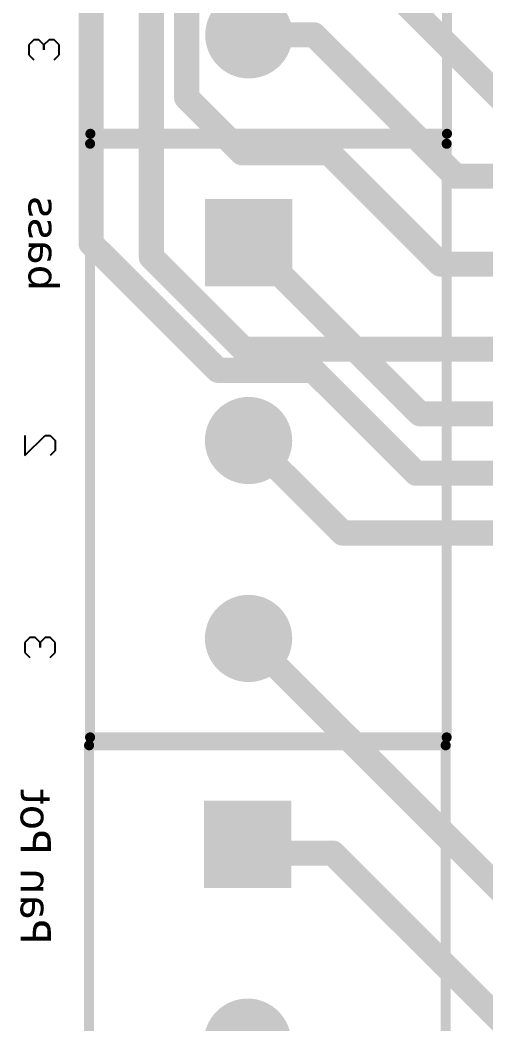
# Model space of a CAD drawing. Header units: millimetres. Extents: x 28 to 434, y 70 to 207.
# Drawn here: x 28.09 to 39.85, y 116.86 to 142.22 of the extents above; entities that cross this region are included whole.
import ezdxf

# ---------------------------------------------------------------- set-up
doc = ezdxf.new("R2010")
doc.units = ezdxf.units.MM
doc.header["$LTSCALE"] = 0.5
doc.layers.get('0').update_dxf_attribs({"color": 250})
for name, color, linetype in [('BottomLayer', 5, 'Continuous'), ('BottomSolder', 6, 'Continuous'), ('MultiLayer', 9, 'Continuous'), ('TopLayer', 1, 'Continuous'), ('TopOverlay', 2, 'Continuous'), ('TopSolder', 216, 'Continuous')]:
    doc.layers.add(name, color=color, linetype=linetype)
doc.styles.get("Standard").update_dxf_attribs({"font": 'verdana.ttf'})

# ---------------------------------------------------------------- blocks, each defined once
blk = doc.blocks.new('_______3_35')
at = {"layer": 'BottomLayer', "const_width": 1}
for points in [[(4.5, 0, 1), (5.5, 0, 1)], [(9.5, 0, 1), (10.5, 0, 1)]]:
    blk.add_lwpolyline(points, format="xyb", close=True, dxfattribs=at)
at = {"layer": 'BottomLayer'}
blk.add_solid([(-1, -1), (1, -1), (-1, 1), (1, 1)], dxfattribs=at)
at = {"layer": 'BottomSolder', "const_width": 1.102}
for points in [[(4.449, 0, 1), (5.551, 0, 1)], [(9.449, 0, 1), (10.551, 0, 1)]]:
    blk.add_lwpolyline(points, format="xyb", close=True, dxfattribs=at)
at = {"layer": 'BottomSolder'}
blk.add_solid([(-1.102, -1.102), (1.102, -1.102), (-1.102, 1.102), (1.102, 1.102)], dxfattribs=at)
at = {"layer": 'MultiLayer', "const_width": 1}
for points in [[(4.5, 0, 1), (5.5, 0, 1)], [(9.5, 0, 1), (10.5, 0, 1)]]:
    blk.add_lwpolyline(points, format="xyb", close=True, dxfattribs=at)
at = {"layer": 'MultiLayer'}
blk.add_solid([(-1, -1), (1, -1), (-1, 1), (1, 1)], dxfattribs=at)
at = {"layer": 'TopLayer', "const_width": 1}
for points in [[(4.5, 0, 1), (5.5, 0, 1)], [(9.5, 0, 1), (10.5, 0, 1)]]:
    blk.add_lwpolyline(points, format="xyb", close=True, dxfattribs=at)
at = {"layer": 'TopLayer'}
blk.add_solid([(-1, -1), (1, -1), (-1, 1), (1, 1)], dxfattribs=at)
at = {"layer": 'TopOverlay', "const_width": 0.254}
for points in [[(-2.5, -5), (-2.5, 4)], [(12.5, 4), (-2.5, 4)], [(12.5, -5), (12.5, 4)], [(12.5, -5), (-2.5, -5)]]:
    blk.add_lwpolyline(points, dxfattribs=at)
at = {"layer": 'TopOverlay', "const_width": 0.127}
for points in [[(-2.563, 4, 1), (-2.436, 4, 1)], [(-2.563, 4, 1), (-2.436, 4, 1)], [(12.436, 4, 1), (12.563, 4, 1)], [(12.436, 4, 1), (12.563, 4, 1)], [(-2.563, -5, 1), (-2.436, -5, 1)], [(-2.563, -5, 1), (-2.436, -5, 1)], [(12.436, -5, 1), (12.563, -5, 1)], [(12.436, -5, 1), (12.563, -5, 1)]]:
    blk.add_lwpolyline(points, format="xyb", close=True, dxfattribs=at)
at = {"layer": 'TopSolder', "const_width": 1.102}
for points in [[(4.449, 0, 1), (5.551, 0, 1)], [(9.449, 0, 1), (10.551, 0, 1)]]:
    blk.add_lwpolyline(points, format="xyb", close=True, dxfattribs=at)
at = {"layer": 'TopSolder'}
blk.add_solid([(-1.102, -1.102), (1.102, -1.102), (-1.102, 1.102), (1.102, 1.102)], dxfattribs=at)
blk = doc.blocks.new('_______3_36')
at = {"layer": 'BottomLayer', "const_width": 1}
for points in [[(4.5, 0, 1), (5.5, 0, 1)], [(9.5, 0, 1), (10.5, 0, 1)]]:
    blk.add_lwpolyline(points, format="xyb", close=True, dxfattribs=at)
at = {"layer": 'BottomLayer'}
blk.add_solid([(-1, -1), (1, -1), (-1, 1), (1, 1)], dxfattribs=at)
at = {"layer": 'BottomSolder', "const_width": 1.102}
for points in [[(4.449, 0, 1), (5.551, 0, 1)], [(9.449, 0, 1), (10.551, 0, 1)]]:
    blk.add_lwpolyline(points, format="xyb", close=True, dxfattribs=at)
at = {"layer": 'BottomSolder'}
blk.add_solid([(-1.102, -1.102), (1.102, -1.102), (-1.102, 1.102), (1.102, 1.102)], dxfattribs=at)
at = {"layer": 'MultiLayer', "const_width": 1}
for points in [[(4.5, 0, 1), (5.5, 0, 1)], [(9.5, 0, 1), (10.5, 0, 1)]]:
    blk.add_lwpolyline(points, format="xyb", close=True, dxfattribs=at)
at = {"layer": 'MultiLayer'}
blk.add_solid([(-1, -1), (1, -1), (-1, 1), (1, 1)], dxfattribs=at)
at = {"layer": 'TopLayer', "const_width": 1}
for points in [[(4.5, 0, 1), (5.5, 0, 1)], [(9.5, 0, 1), (10.5, 0, 1)]]:
    blk.add_lwpolyline(points, format="xyb", close=True, dxfattribs=at)
at = {"layer": 'TopLayer'}
blk.add_solid([(-1, -1), (1, -1), (-1, 1), (1, 1)], dxfattribs=at)
at = {"layer": 'TopOverlay', "const_width": 0.254}
for points in [[(-2.5, -5), (-2.5, 4)], [(12.5, 4), (-2.5, 4)], [(12.5, -5), (12.5, 4)], [(12.5, -5), (-2.5, -5)]]:
    blk.add_lwpolyline(points, dxfattribs=at)
at = {"layer": 'TopOverlay', "const_width": 0.127}
for points in [[(-2.564, 4, 1), (-2.437, 4, 1)], [(-2.564, 4, 1), (-2.437, 4, 1)], [(12.436, 4, 1), (12.563, 4, 1)], [(12.436, 4, 1), (12.563, 4, 1)], [(-2.564, -5, 1), (-2.437, -5, 1)], [(-2.564, -5, 1), (-2.437, -5, 1)], [(12.436, -5, 1), (12.563, -5, 1)], [(12.436, -5, 1), (12.563, -5, 1)]]:
    blk.add_lwpolyline(points, format="xyb", close=True, dxfattribs=at)
at = {"layer": 'TopSolder', "const_width": 1.102}
for points in [[(4.449, 0, 1), (5.551, 0, 1)], [(9.449, 0, 1), (10.551, 0, 1)]]:
    blk.add_lwpolyline(points, format="xyb", close=True, dxfattribs=at)
at = {"layer": 'TopSolder'}
blk.add_solid([(-1.102, -1.102), (1.102, -1.102), (-1.102, 1.102), (1.102, 1.102)], dxfattribs=at)
blk = doc.blocks.new('_______3_38')
at = {"layer": 'BottomLayer', "const_width": 1}
for points in [[(4.5, 0, 1), (5.5, 0, 1)], [(9.5, 0, 1), (10.5, 0, 1)]]:
    blk.add_lwpolyline(points, format="xyb", close=True, dxfattribs=at)
at = {"layer": 'BottomLayer'}
blk.add_solid([(-1, -1), (1, -1), (-1, 1), (1, 1)], dxfattribs=at)
at = {"layer": 'BottomSolder', "const_width": 1.102}
for points in [[(4.449, 0, 1), (5.551, 0, 1)], [(9.449, 0, 1), (10.551, 0, 1)]]:
    blk.add_lwpolyline(points, format="xyb", close=True, dxfattribs=at)
at = {"layer": 'BottomSolder'}
blk.add_solid([(-1.102, -1.102), (1.102, -1.102), (-1.102, 1.102), (1.102, 1.102)], dxfattribs=at)
at = {"layer": 'MultiLayer', "const_width": 1}
for points in [[(4.5, 0, 1), (5.5, 0, 1)], [(9.5, 0, 1), (10.5, 0, 1)]]:
    blk.add_lwpolyline(points, format="xyb", close=True, dxfattribs=at)
at = {"layer": 'MultiLayer'}
blk.add_solid([(-1, -1), (1, -1), (-1, 1), (1, 1)], dxfattribs=at)
at = {"layer": 'TopLayer', "const_width": 1}
for points in [[(4.5, 0, 1), (5.5, 0, 1)], [(9.5, 0, 1), (10.5, 0, 1)]]:
    blk.add_lwpolyline(points, format="xyb", close=True, dxfattribs=at)
at = {"layer": 'TopLayer'}
blk.add_solid([(-1, -1), (1, -1), (-1, 1), (1, 1)], dxfattribs=at)
at = {"layer": 'TopOverlay', "const_width": 0.254}
for points in [[(-2.5, -5), (-2.5, 4)], [(12.5, 4), (-2.5, 4)], [(12.5, -5), (12.5, 4)], [(12.5, -5), (-2.5, -5)]]:
    blk.add_lwpolyline(points, dxfattribs=at)
at = {"layer": 'TopOverlay', "const_width": 0.127}
for points in [[(-2.564, 4, 1), (-2.437, 4, 1)], [(-2.564, 4, 1), (-2.437, 4, 1)], [(12.437, 4, 1), (12.564, 4, 1)], [(12.437, 4, 1), (12.564, 4, 1)], [(-2.564, -5, 1), (-2.437, -5, 1)], [(-2.564, -5, 1), (-2.437, -5, 1)], [(12.437, -5, 1), (12.564, -5, 1)], [(12.437, -5, 1), (12.564, -5, 1)]]:
    blk.add_lwpolyline(points, format="xyb", close=True, dxfattribs=at)
at = {"layer": 'TopSolder', "const_width": 1.102}
for points in [[(4.449, 0, 1), (5.551, 0, 1)], [(9.449, 0, 1), (10.551, 0, 1)]]:
    blk.add_lwpolyline(points, format="xyb", close=True, dxfattribs=at)
at = {"layer": 'TopSolder'}
blk.add_solid([(-1.102, -1.102), (1.102, -1.102), (-1.102, 1.102), (1.102, 1.102)], dxfattribs=at)
blk = doc.blocks.new('xlr_ingang')
at = {"layer": 'BottomLayer', "const_width": 0.635}
for points in [[(120.181, 53.76), (120.181, 61.867)], [(110.287, 56.693), (114.119, 60.525)], [(119.292, 57.792), (119.292, 60.508)], [(112.504, 55.804), (116.076, 59.376)], [(116.076, 59.376), (117.721, 59.376)], [(117.9, 56.4), (119.292, 57.792)], [(112.884, 53.584), (115.7, 56.4)], [(115.7, 56.4), (117.9, 56.4)], [(100.569, 55.804), (112.504, 55.804)], [(117.856, 51.435), (120.181, 53.76)], [(103.35, 53.584), (112.884, 53.584)], [(100.685, 51.435), (117.856, 51.435)], [(115.354, 46.789), (117.691, 49.126)], [(117.691, 49.126), (117.729, 49.126)], [(100.439, 46.789), (115.354, 46.789)], [(108.516, 34.913), (117.729, 44.126)], [(117.072, 38.7), (117.5, 39.128)], [(117.5, 39.128), (117.5, 39.18)], [(109.6, 32.7), (115.6, 38.7)], [(115.6, 38.7), (117.072, 38.7)]]:
    blk.add_lwpolyline(points, dxfattribs=at)
at = {"layer": 'BottomLayer', "const_width": 0.318}
for points in [[(115.918, 59.376, 1), (116.235, 59.376, 1)], [(115.918, 59.376, 1), (116.235, 59.376, 1)], [(117.562, 59.376, 1), (117.88, 59.376, 1)], [(119.134, 57.792, 1), (119.451, 57.792, 1)], [(119.134, 57.792, 1), (119.451, 57.792, 1)], [(115.541, 56.4, 1), (115.859, 56.4, 1)], [(115.541, 56.4, 1), (115.859, 56.4, 1)], [(117.741, 56.4, 1), (118.059, 56.4, 1)], [(117.741, 56.4, 1), (118.059, 56.4, 1)], [(112.345, 55.804, 1), (112.663, 55.804, 1)], [(112.345, 55.804, 1), (112.663, 55.804, 1)], [(120.023, 53.76, 1), (120.34, 53.76, 1)], [(120.023, 53.76, 1), (120.34, 53.76, 1)], [(112.726, 53.584, 1), (113.043, 53.584, 1)], [(112.726, 53.584, 1), (113.043, 53.584, 1)], [(117.697, 51.435, 1), (118.015, 51.435, 1)], [(117.697, 51.435, 1), (118.015, 51.435, 1)], [(117.533, 49.126, 1), (117.85, 49.126, 1)], [(117.533, 49.126, 1), (117.85, 49.126, 1)], [(117.57, 49.126, 1), (117.888, 49.126, 1)], [(115.196, 46.789, 1), (115.513, 46.789, 1)], [(115.196, 46.789, 1), (115.513, 46.789, 1)], [(117.57, 44.126, 1), (117.888, 44.126, 1)], [(117.341, 39.18, 1), (117.659, 39.18, 1)], [(117.341, 39.128, 1), (117.659, 39.128, 1)], [(117.341, 39.128, 1), (117.659, 39.128, 1)], [(115.441, 38.7, 1), (115.759, 38.7, 1)], [(115.441, 38.7, 1), (115.759, 38.7, 1)], [(116.913, 38.7, 1), (117.23, 38.7, 1)], [(116.913, 38.7, 1), (117.23, 38.7, 1)]]:
    blk.add_lwpolyline(points, format="xyb", close=True, dxfattribs=at)
at = {"layer": 'TopLayer', "const_width": 0.635}
for points in [[(121.7, 54.1), (121.7, 75.505)], [(113.406, 49.803), (117.729, 54.126)], [(118.5, 50.9), (121.7, 54.1)], [(113.5, 48.3), (116.1, 50.9)], [(116.1, 50.9), (118.5, 50.9)], [(108.517, 49.803), (113.406, 49.803)], [(110.309, 48.3), (113.5, 48.3)]]:
    blk.add_lwpolyline(points, dxfattribs=at)
at = {"layer": 'TopLayer', "const_width": 0.318}
for points in [[(117.57, 54.126, 1), (117.888, 54.126, 1)], [(121.541, 54.1, 1), (121.859, 54.1, 1)], [(121.541, 54.1, 1), (121.859, 54.1, 1)], [(115.941, 50.9, 1), (116.259, 50.9, 1)], [(115.941, 50.9, 1), (116.259, 50.9, 1)], [(118.341, 50.9, 1), (118.659, 50.9, 1)], [(118.341, 50.9, 1), (118.659, 50.9, 1)], [(113.247, 49.803, 1), (113.564, 49.803, 1)], [(113.247, 49.803, 1), (113.564, 49.803, 1)], [(113.341, 48.3, 1), (113.659, 48.3, 1)], [(113.341, 48.3, 1), (113.659, 48.3, 1)]]:
    blk.add_lwpolyline(points, format="xyb", close=True, dxfattribs=at)
at = {"layer": 'TopOverlay'}
for p, q in [((122.511, 59.127), (122.638, 59.254)), ((122.511, 58.873), (122.511, 59.127)), ((122.638, 59.254), (122.765, 59.254)), ((122.765, 59.254), (122.892, 59.127)), ((122.892, 59.127), (123.019, 59.254)), ((122.892, 59.127), (122.892, 59)), ((122.892, 59), (122.892, 59.127)), ((123.019, 59.254), (123.146, 59.254)), ((123.146, 59.254), (123.273, 59.127)), ((123.273, 59.127), (123.273, 58.873)), ((122.638, 58.746), (122.511, 58.873)), ((123.273, 58.873), (123.146, 58.746)), ((122.738, 49.254), (122.611, 49.127)), ((122.865, 49.254), (122.738, 49.254)), ((123.373, 48.746), (122.865, 49.254)), ((123.373, 49.254), (123.373, 48.746)), ((122.611, 49.127), (122.611, 48.873)), ((122.611, 48.873), (122.738, 48.746)), ((122.611, 44.027), (122.738, 44.154)), ((122.738, 44.154), (122.865, 44.154)), ((122.865, 44.154), (122.992, 44.027)), ((122.992, 44.027), (123.119, 44.154)), ((123.119, 44.154), (123.246, 44.154)), ((123.246, 44.154), (123.373, 44.027)), ((122.611, 43.773), (122.611, 44.027)), ((122.992, 44.027), (122.992, 43.9)), ((122.992, 43.9), (122.992, 44.027)), ((123.373, 44.027), (123.373, 43.773)), ((122.738, 43.646), (122.611, 43.773)), ((123.373, 43.773), (123.246, 43.646))]:
    blk.add_line(p, q, dxfattribs=at)
at = {"rotation": 270}
for name, p in [('_______3_36', (117.721, 69.376)), ('_______3_35', (117.729, 54.126)), ('_______3_38', (117.754, 38.926))]:
    blk.add_blockref(name, p, dxfattribs=at)
at = {"layer": 'TopOverlay'}
for s, p in [('bass', (123.281, 52.903)), ('Pan Pot', (123.481, 36.388))]:
    blk.add_text(s, height=0.762, rotation=90, dxfattribs=at).set_placement(p)

msp = doc.modelspace()

# ---------------------------------------------------------------- block references
at = {"linetype": 'Continuous', "extrusion": (-1.22465e-16, 0, -1)}
msp.add_blockref('xlr_ingang', (-151.588, 82.472, 23.667), dxfattribs=at)

doc.saveas('drawing.dxf')
